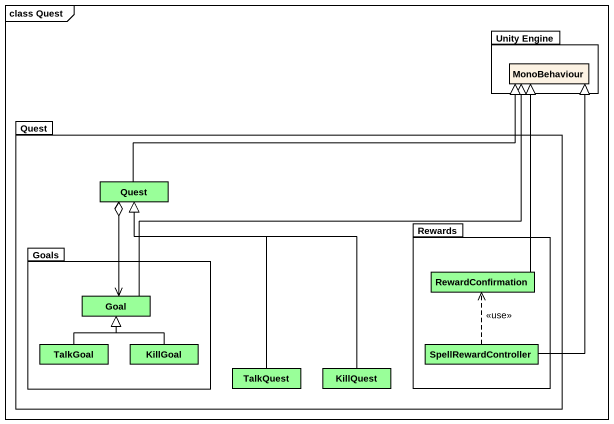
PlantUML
@startuml
mainframe class Quest
hide circle
hide empty members
package "Unity Engine" as Unity_Engine {
  class MonoBehaviour
}
package Quest {
  class "Quest" as Quest_2 #99FF99
  package Goals {
    class Goal #99FF99
    class TalkGoal #99FF99
    class KillGoal #99FF99
  }
  package Rewards {
    class RewardConfirmation #99FF99
    class SpellRewardController #99FF99
  }
  class TalkQuest #99FF99
  class KillQuest #99FF99
}
Quest_2 -right-|> MonoBehaviour
Quest_2 o--> Goal
Goal -right-|> MonoBehaviour
RewardConfirmation -up-|> MonoBehaviour
TalkGoal -up-|> Goal
KillGoal -up-|> Goal
TalkQuest -up-|> Quest_2
KillQuest -up-|> Quest_2
SpellRewardController -up-|> MonoBehaviour
SpellRewardController .up.> RewardConfirmation : <<use>>
@enduml
